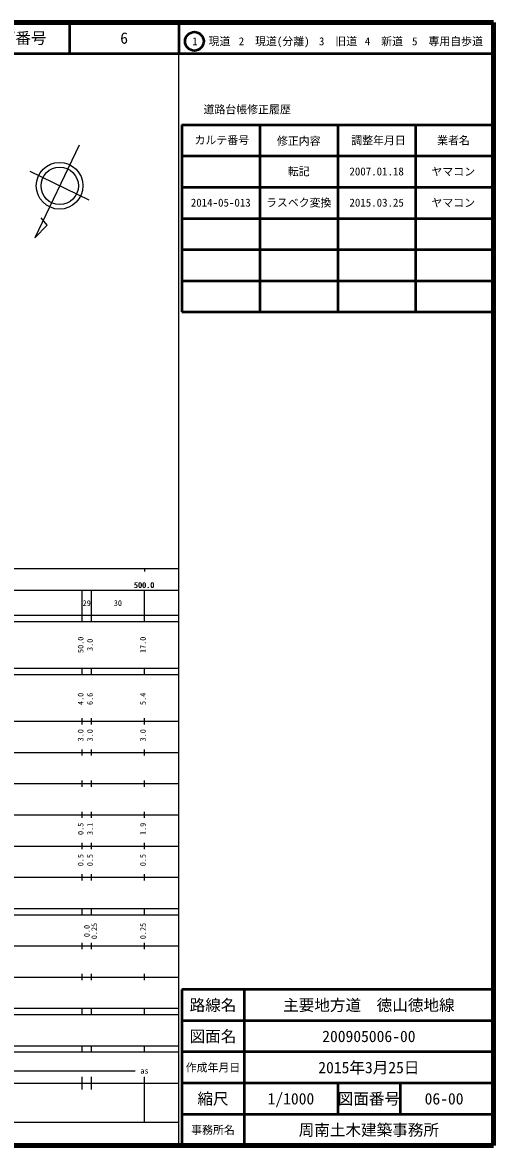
# Model space of a CAD drawing. Units: millimetres, scale not verified. Extents: x 40000 to 680000, y 20000 to 380000.
# Drawn here: x 528880 to 680000, y 20000 to 380000 of the extents above; entities that cross this region are included whole.
import ezdxf
from ezdxf.enums import TextEntityAlignment as Align

# ---------------------------------------------------------------- set-up
doc = ezdxf.new("R2010")
doc.units = ezdxf.units.MM
doc.header["$LTSCALE"] = 1000
for name, color, linetype, lineweight in [('M-BMK-SRVR', 3, 'Continuous', 25), ('M-TTL', 2, 'Continuous', 140), ('M-TTL-BAND', 7, 'Continuous', 25), ('M-TTL-FRAM', 2, 'Continuous', 50), ('M-TTL-LINE', 7, 'Continuous', 50)]:
    doc.layers.add(name, color=color, linetype=linetype, lineweight=lineweight)
doc.layers.add('M-TTL-TXT', color=7, linetype='Continuous')
doc.styles.add('ＭＳ ゴシック', font='')
doc.styles.get('ＭＳ ゴシック').set_extended_font_data('MS Gothic')

msp = doc.modelspace()

# ---------------------------------------------------------------- linework, layer by layer
at = {"layer": 'M-BMK-SRVR'}
for p, q in [((547118, 340705), (532804, 310938)), ((550297, 323087), (531371, 332187)), ((536760, 314996), (534926, 317372)), ((532804, 310938), (536760, 314996))]:
    msp.add_line(p, q, dxfattribs=at)
for centre, radius in [((540796, 327655), 7500), ((540834, 327637), 6000)]:
    msp.add_circle(centre, radius, dxfattribs=at)
at = {"layer": 'M-TTL'}
for p, q in [((680000, 380000), (40000, 380000)), ((680000, 20000), (680000, 380000)), ((40000, 20000), (680000, 20000))]:
    msp.add_line(p, q, dxfattribs=at)
at = {"layer": 'M-TTL-BAND'}
for p, q in [((579000, 20000), (579000, 370000)), ((40000, 205000), (579000, 205000)), ((568000, 205000), (568000, 204000)), ((68000, 198000), (579000, 198000)), ((548000, 188000), (548000, 198000)), ((551000, 188000), (551000, 198000)), ((568000, 188000), (568000, 198000)), ((40000, 190000), (579000, 190000)), ((40000, 188000), (579000, 188000)), ((40000, 173000), (579000, 173000)), ((548000, 171000), (548000, 173000)), ((551000, 171000), (551000, 173000)), ((568000, 171000), (568000, 173000)), ((40000, 171000), (579000, 171000)), ((40000, 156000), (579000, 156000)), ((548000, 155000), (548000, 157000)), ((551000, 155000), (551000, 157000)), ((568000, 155000), (568000, 157000)), ((46000, 146000), (579000, 146000)), ((548000, 145000), (548000, 147000)), ((551000, 145000), (551000, 147000)), ((568000, 145000), (568000, 147000)), ((548000, 135000), (548000, 137000)), ((551000, 135000), (551000, 137000)), ((568000, 135000), (568000, 137000)), ((52000, 136000), (579000, 136000)), ((46000, 126000), (579000, 126000)), ((548000, 125000), (548000, 127000)), ((551000, 125000), (551000, 127000)), ((568000, 125000), (568000, 127000)), ((52000, 116000), (579000, 116000)), ((548000, 115000), (548000, 117000)), ((551000, 115000), (551000, 117000)), ((568000, 115000), (568000, 117000)), ((46000, 106000), (579000, 106000)), ((548000, 105000), (548000, 107000)), ((551000, 105000), (551000, 107000)), ((568000, 105000), (568000, 107000)), ((40000, 96000), (579000, 96000)), ((40000, 94000), (579000, 94000)), ((548000, 94000), (548000, 96000)), ((551000, 94000), (551000, 96000)), ((568000, 94000), (568000, 96000)), ((49000, 84000), (579000, 84000)), ((548000, 83000), (548000, 85000)), ((551000, 83000), (551000, 85000)), ((568000, 83000), (568000, 85000)), ((40000, 74000), (579000, 74000)), ((548000, 73000), (548000, 75000)), ((551000, 73000), (551000, 75000)), ((568000, 73000), (568000, 75000)), ((40000, 64000), (579000, 64000)), ((40000, 62000), (579000, 62000)), ((548000, 62000), (548000, 64000)), ((551000, 62000), (551000, 64000)), ((568000, 62000), (568000, 64000)), ((40000, 52000), (579000, 52000)), ((548000, 50000), (548000, 52000)), ((551000, 50000), (551000, 52000)), ((568000, 50000), (568000, 52000)), ((40000, 50000), (579000, 50000)), ((295500, 44000), (565000, 44000)), ((40000, 40000), (579000, 40000)), ((548000, 38000), (548000, 42000)), ((551000, 38000), (551000, 42000)), ((568000, 27500), (568000, 42000)), ((68000, 27500), (579000, 27500))]:
    msp.add_line(p, q, dxfattribs=at)
at = {"layer": 'M-TTL-FRAM'}
for p, q in [((580000, 347197), (580000, 287197)), ((580000, 347197), (680000, 347197)), ((580000, 287197), (680000, 287197)), ((680000, 70000), (580000, 70000)), ((580000, 70000), (580000, 20000))]:
    msp.add_line(p, q, dxfattribs=at)
at = {"layer": 'M-TTL-LINE'}
for p, q in [((543997, 380000), (543997, 370000)), ((579000, 380000), (579000, 370000)), ((40000, 370000), (680000, 370000)), ((605000, 347197), (605000, 287197)), ((630000, 347197), (630000, 287197)), ((655000, 347197), (655000, 287197)), ((580000, 337197), (680000, 337197)), ((580000, 327197), (680000, 327197)), ((580000, 317197), (680000, 317197)), ((580000, 307197), (680000, 307197)), ((580000, 297197), (680000, 297197)), ((600000, 70000), (600000, 20000)), ((680000, 60000), (580000, 60000)), ((680000, 50000), (580000, 50000)), ((680000, 40000), (580000, 40000)), ((630000, 40000), (630000, 30000)), ((650000, 40000), (650000, 30000)), ((680000, 30000), (580000, 30000))]:
    msp.add_line(p, q, dxfattribs=at)
msp.add_circle((584031, 373958), 3000, dxfattribs=at)

# ---------------------------------------------------------------- texts
at = {"layer": 'M-TTL-BAND', "style": 'ＭＳ ゴシック'}
for s, p in [('500.0', (567844, 198195)), ('500.0', (568000, 198195)), ('29', (549500, 192405)), ('30', (559500, 192405)), ('as', (568000, 42500))]:
    msp.add_text(s, height=1833, dxfattribs=at).set_placement(p, align=Align.BOTTOM_CENTER)
for s, p in [('50.0', (549000, 180500)), ('3.0', (552000, 180500)), ('17.0', (569000, 180500)), ('4.0', (549000, 163174)), ('6.6', (552000, 163174)), ('5.4', (569000, 163174)), ('3.0', (549000, 151500)), ('3.0', (552000, 151500)), ('3.0', (569000, 151500)), ('0.5', (549000, 121500)), ('3.1', (552000, 121500)), ('1.9', (569000, 121500)), ('0.5', (549000, 111500)), ('0.5', (552000, 111500)), ('0.5', (569000, 111500)), ('0.0', (551000, 88764)), ('0.25', (553370, 88764)), ('0.25', (569000, 88764))]:
    msp.add_text(s, height=1833, rotation=90, dxfattribs=at).set_placement(p, align=Align.BOTTOM_CENTER)
at = {"layer": 'M-TTL-TXT', "style": 'ＭＳ ゴシック'}
for s, height, p in [('図面番号', 3666, (526622, 375000)), ('6', 3666, (561497, 375000)), ('1\u3000現道', 2566, (589448, 373958)), ('2\u3000現道(分離)', 2566, (609619, 373958)), ('3\u3000旧道', 2566, (630121, 373958)), ('4\u3000新道', 2566, (644824, 373958)), ('5\u3000専用自歩道', 2566, (665228, 373958)), ('道路台帳修正履歴', 2566, (600968, 352113)), ('カルテ番号', 2566, (592839, 342277)), ('修正内容', 2566, (617509, 342023)), ('調整年月日', 2566, (643089, 342197)), ('業者名', 2566, (667134, 342197)), ('転記', 2566, (617500, 332245)), ('2007.01.18', 2566, (642500, 332245)), ('ヤマコン', 2566, (667077, 332189)), ('2014-05-013', 2566, (592500, 322245)), ('ラスベク変換', 2566, (617500, 322245)), ('2015.03.25', 2566, (642500, 322245)), ('ヤマコン', 2566, (667077, 322189)), ('路線名', 3666, (590000, 65000)), ('路線名', 3666, (590000, 65000)), ('主要地方道\u3000徳山徳地線', 3666, (640000, 65000)), ('図面名', 3666, (590000, 55000)), ('図面名', 3666, (590000, 55000)), ('200905006-00', 3666, (640000, 55000)), ('2015年3月25日', 3666, (640000, 45000)), ('作成年月日', 2566, (590000, 45000)), ('作成年月日', 2566, (590000, 45000)), ('縮尺', 3666, (590000, 35000)), ('縮尺', 3666, (590000, 35000)), ('1/1000', 3666, (615000, 35000)), ('図面番号', 3666, (640000, 35000)), ('図面番号', 3666, (640000, 35000)), ('06-00', 3666, (664125, 35000)), ('事務所名', 2566, (590000, 25000)), ('事務所名', 2566, (590000, 25000)), ('周南土木建築事務所', 3666, (640000, 25000))]:
    msp.add_text(s, height=height, dxfattribs=at).set_placement(p, align=Align.MIDDLE_CENTER)

doc.saveas('drawing.dxf')
